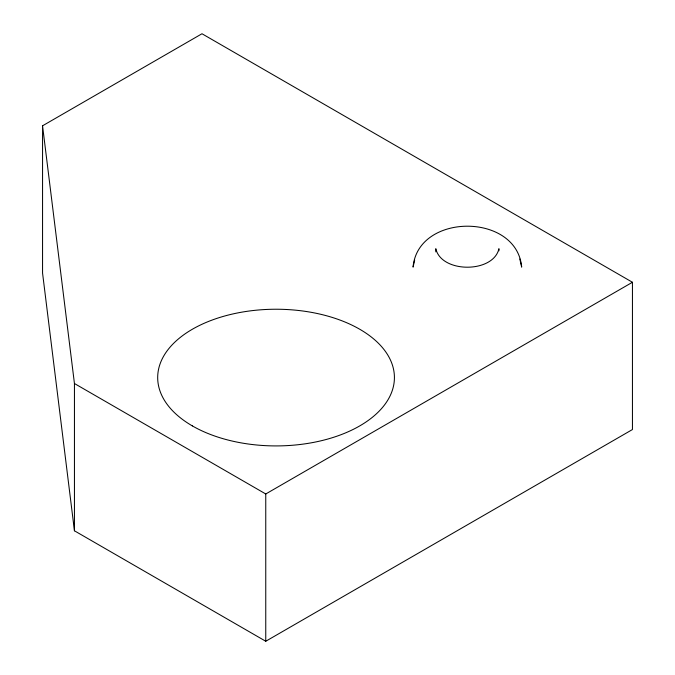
<?xml version="1.0" encoding="UTF-8"?>
<svg xmlns="http://www.w3.org/2000/svg" width="675" height="675" viewBox="0 0 675 675"><rect width="100%" height="100%" fill="white"/><g stroke="black" fill="none" stroke-linecap="round" stroke-linejoin="round"><path stroke-width="1.01" d="M414.678 260.027L413.058 267.123C417.867 212.566 516.873 212.566 521.674 267.123L519.826 259.006M42.559 125.795L201.985 33.75L632.441 282.268L632.441 429.545L265.756 641.25L74.444 530.795L42.559 273.071L42.559 125.795L74.444 383.518L74.444 530.795M74.444 383.518L265.756 493.973L632.441 282.268M498.935 250.813L498.935 248.712C493.358 273.367 441.382 273.367 435.805 248.712L435.805 251.859M265.756 493.973L265.756 641.25M192.35 425.9A118.37 68.344 0 0 0 390.386 395.263A118.37 68.344 0 0 0 245.413 311.563A118.37 68.344 0 0 0 192.35 425.9"/></g></svg>
